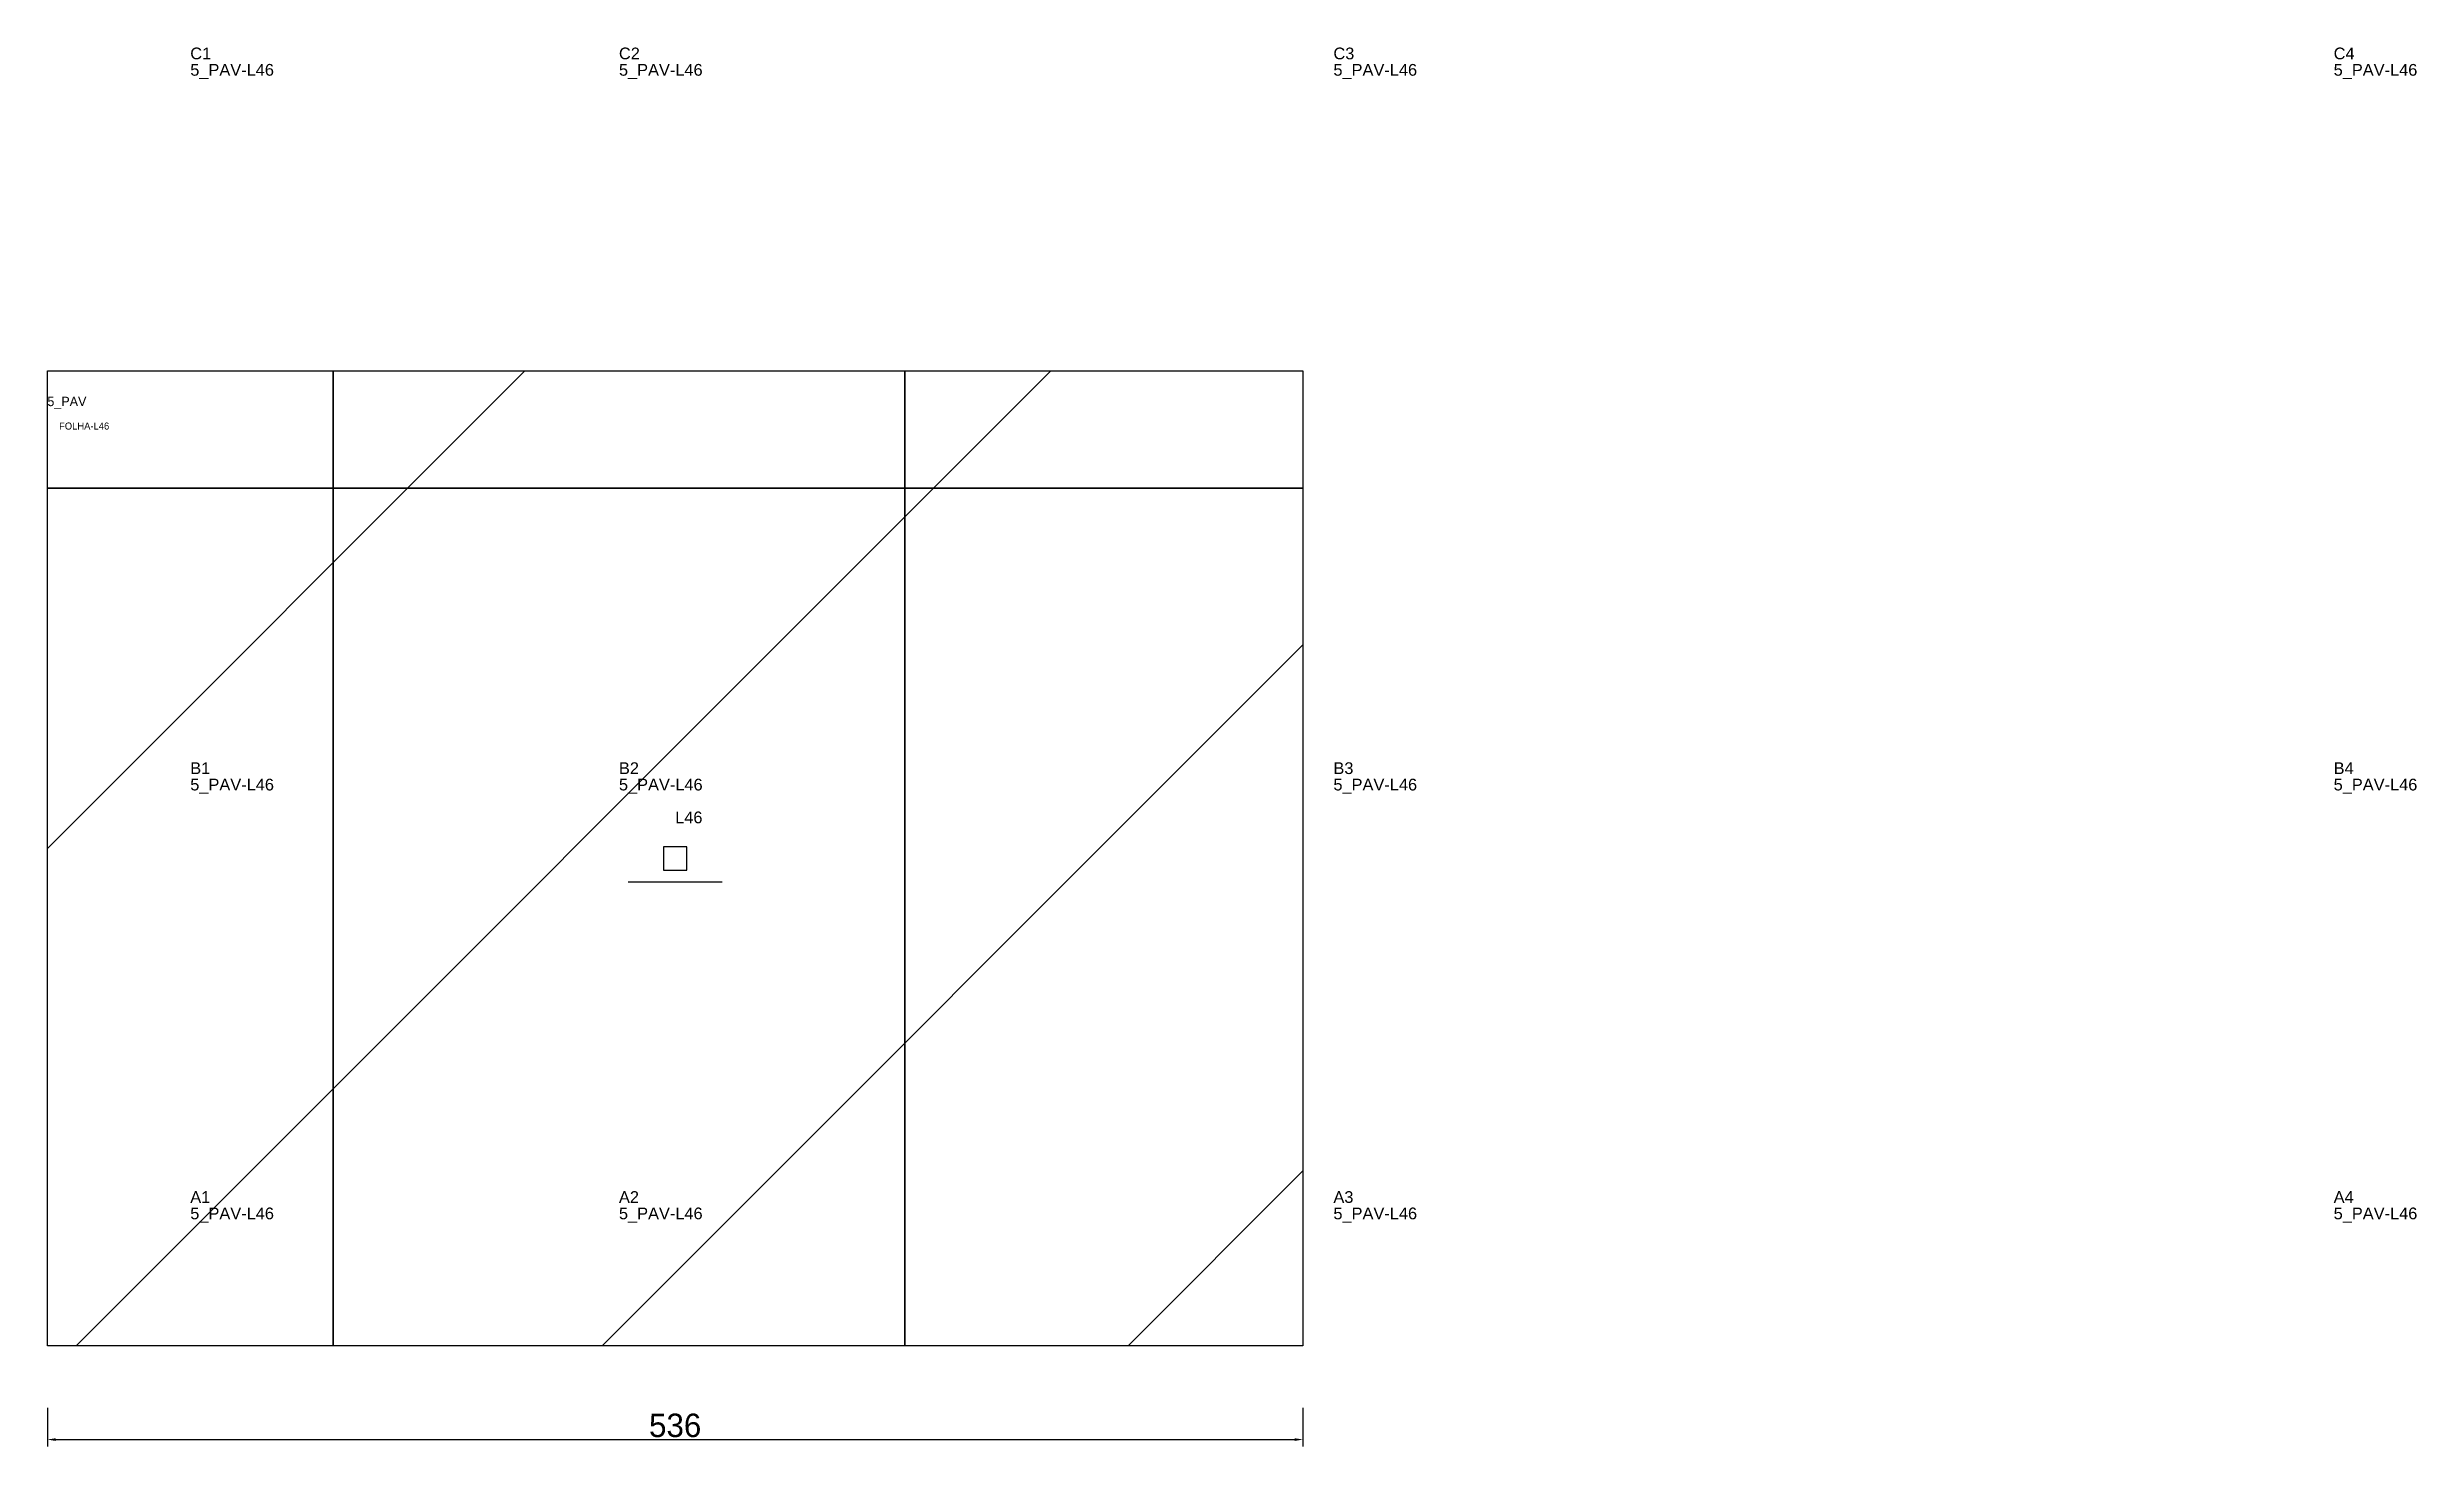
# Model space of a CAD drawing. Header units: metres. Extents: x 222 to 1234, y -258 to 340.
import ezdxf

# ---------------------------------------------------------------- set-up
doc = ezdxf.new("R2010")
doc.units = ezdxf.units.M
for name, color, linetype in [('3', 3, 'CONTINUOUS'), ('AUX00', 7, 'CONTINUOUS'), ('COTA', 241, 'CONTINUOUS'), ('FOLHA', 255, 'CONTINUOUS'), ('Hachura', 251, 'CONTINUOUS'), ('NOMENCLATURA', 7, 'CONTINUOUS'), ('Nível', 160, 'CONTINUOUS'), ('Painéis', 200, 'CONTINUOUS'), ('Pilares', 5, 'CONTINUOUS'), ('SARR_2.2x7', 40, 'CONTINUOUS')]:
    doc.layers.add(name, color=color, linetype=linetype)
doc.styles.add('ARIAL', font='Arial.ttf')
doc.styles.add('STR_STANDARD', font='arial.ttf')
doc.dimstyles.new('EZ DXF', dxfattribs={"dimtxt": 10, "dimasz": 3.5, "dimexe": 3, "dimexo": 1.5, "dimgap": 1, "dimtad": 1, "dimdec": 1, "dimdsep": 46, "dimcen": 2.5, "dimazin": 3, "dimtfac": 1, "dimtmove": 0, "dimatfit": 3})

msp = doc.modelspace()

# ---------------------------------------------------------------- hatches: boundary and pattern name
at = {"layer": 'Hachura'}
h = msp.add_hatch(dxfattribs=at)
h.set_pattern_fill('ANSI31', scale=50)
h.paths.add_polyline_path([(222.2, 201.5), (758.200044, 201.5), (758.200044, -214.5), (222.2, -214.5)])
h = msp.add_hatch(dxfattribs=at)
h.set_pattern_fill('ANSI31', scale=50)
h.paths.add_polyline_path([(222.2, 201.5), (758.200044, 201.5), (758.200044, -214.5), (222.2, -214.5)])

# ---------------------------------------------------------------- linework, layer by layer
at = {"layer": '3'}
for points in [[(344.2, -214.5), (344.2, 201.5)], [(344.2, -214.5), (344.2, 201.5)], [(588.2, -214.5), (588.2, 201.5)], [(588.2, -214.5), (588.2, 201.5)], [(222.2, 151.5), (758.200044, 151.5)], [(222.2, 151.5), (758.200044, 151.5)]]:
    msp.add_lwpolyline(points, close=True, dxfattribs=at)
at = {"layer": 'Painéis', "color": 200}
for p, q in [((222.2, 201.5), (758.200044, 201.5)), ((222.2, -214.5), (222.2, 201.5)), ((222.2, 201.5), (758.200044, 201.5)), ((222.2, -214.5), (222.2, 201.5)), ((758.200044, 201.5), (758.200044, -214.5)), ((758.200044, 201.5), (758.200044, -214.5)), ((758.200044, -214.5), (222.2, -214.5)), ((758.200044, -214.5), (222.2, -214.5))]:
    msp.add_line(p, q, dxfattribs=at)
at = {"layer": 'Pilares'}
msp.add_lwpolyline([(485.200022, -11.5), (495.200022, -11.5), (495.200022, -1.5), (485.200022, -1.5)], close=True, dxfattribs=at)
msp.add_lwpolyline([(485.200022, -11.5), (495.200022, -11.5), (495.200022, -1.5), (485.200022, -1.5)], close=True, dxfattribs=at)
at = {"layer": 'SARR_2.2x7'}
msp.add_line((470.200022, -16.5), (510.200022, -16.5), dxfattribs=at)
msp.add_line((470.200022, -16.5), (510.200022, -16.5), dxfattribs=at)

# ---------------------------------------------------------------- texts
at = {"layer": '3', "style": 'STR_STANDARD'}
for s, p in [('C1', (283.2, 334.5)), ('C1', (283.2, 334.5)), ('C2', (466.2, 334.5)), ('C2', (466.2, 334.5)), ('C3', (771.2, 334.5)), ('C3', (771.2, 334.5)), ('C4', (1198.2, 334.5)), ('C4', (1198.2, 334.5)), ('B1', (283.2, 29.5)), ('B1', (283.2, 29.5)), ('B2', (466.2, 29.5)), ('B2', (466.2, 29.5)), ('B3', (771.2, 29.5)), ('B3', (771.2, 29.5)), ('B4', (1198.2, 29.5)), ('B4', (1198.2, 29.5)), ('A1', (283.2, -153.5)), ('A1', (283.2, -153.5)), ('A2', (466.2, -153.5)), ('A2', (466.2, -153.5)), ('A3', (771.2, -153.5)), ('A3', (771.2, -153.5)), ('A4', (1198.2, -153.5)), ('A4', (1198.2, -153.5))]:
    msp.add_text(s, height=5, dxfattribs=at).set_placement(p)
at = {"layer": 'AUX00', "style": 'STR_STANDARD'}
for p in [(283.2, 327.5), (283.2, 327.5), (466.2, 327.5), (466.2, 327.5), (771.2, 327.5), (771.2, 327.5), (1198.2, 327.5), (1198.2, 327.5), (283.2, 22.5), (283.2, 22.5), (466.2, 22.5), (466.2, 22.5), (771.2, 22.5), (771.2, 22.5), (1198.2, 22.5), (1198.2, 22.5), (283.2, -160.5), (283.2, -160.5), (466.2, -160.5), (466.2, -160.5), (771.2, -160.5), (771.2, -160.5), (1198.2, -160.5), (1198.2, -160.5)]:
    msp.add_text('5_PAV-L46', height=5, dxfattribs=at).set_placement(p)
at = {"layer": 'FOLHA'}
msp.add_text('FOLHA-L46', height=3, dxfattribs=at).set_placement((227.2, 176.5))
msp.add_text('FOLHA-L46', height=3, dxfattribs=at).set_placement((227.2, 176.5))
at = {"layer": 'NOMENCLATURA', "insert": (490.200022, 13.5), "char_height": 5, "attachment_point": 1, "style": 'ARIAL'}
msp.add_mtext('L46', dxfattribs=at)
msp.add_mtext('L46', dxfattribs=at)
at = {"layer": 'Nível'}
msp.add_text('5_PAV', height=4, dxfattribs=at).set_placement((222.2, 186.5))
msp.add_text('5_PAV', height=4, dxfattribs=at).set_placement((222.2, 186.5))

# ---------------------------------------------------------------- dimensions: what is measured, and where the dimension line sits
at = {"layer": 'COTA'}
msp.add_linear_dim(base=(222.2, -254.5), p1=(222.2, -239.5), p2=(758.200044, -239.5), dimstyle='EZ DXF', dxfattribs=at).render()
msp.add_linear_dim(base=(222.2, -254.5), p1=(222.2, -239.5), p2=(758.200044, -239.5), dimstyle='EZ DXF', dxfattribs=at).render()

doc.saveas('drawing.dxf')
